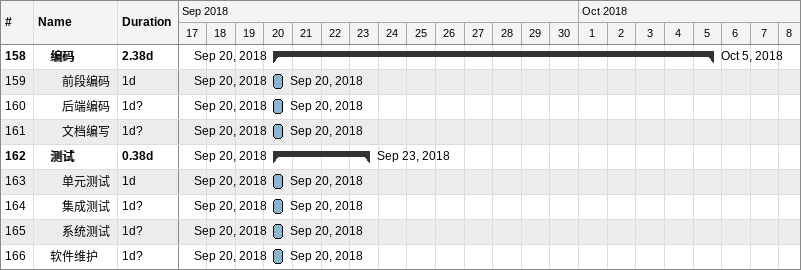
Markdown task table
| ID | Level | Task | Duration | Start | Finish |
|---|---|---|---|---|---|
| 158 | 2 | **编码** | 2.38d | 2018-09-20 | 2018-10-05 |
| 159 | 3 | 前段编码 | 1d | 2018-09-20 | 2018-09-20 |
| 160 | 3 | 后端编码 | 1d? | 2018-09-20 | 2018-09-20 |
| 161 | 3 | 文档编写 | 1d? | 2018-09-20 | 2018-09-20 |
| 162 | 2 | **测试** | 0.38d | 2018-09-20 | 2018-09-23 |
| 163 | 3 | 单元测试 | 1d | 2018-09-20 | 2018-09-20 |
| 164 | 3 | 集成测试 | 1d? | 2018-09-20 | 2018-09-20 |
| 165 | 3 | 系统测试 | 1d? | 2018-09-20 | 2018-09-20 |
| 166 | 2 | 软件维护 | 1d? | 2018-09-20 | 2018-09-20 |
